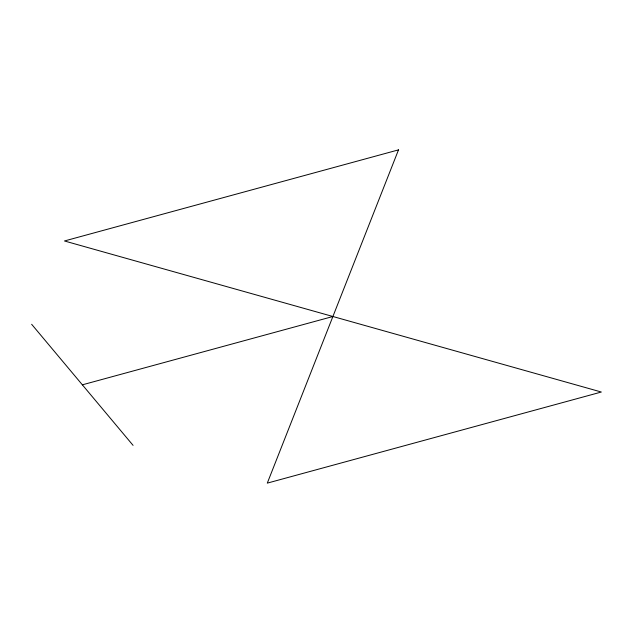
<?xml version="1.0" encoding="UTF-8"?>
<svg xmlns="http://www.w3.org/2000/svg" width="633" height="633" viewBox="0 0 633 633"><rect width="100%" height="100%" fill="white"/><g stroke="black" fill="none" stroke-linecap="round" stroke-linejoin="round"><path stroke-width="0.95" d="M82.361 384.824L332.903 316.5M31.65 324.286L133.072 445.363M398.513 149.871L267.292 483.129L601.35 392.025L64.455 240.975L398.513 149.871"/></g></svg>
